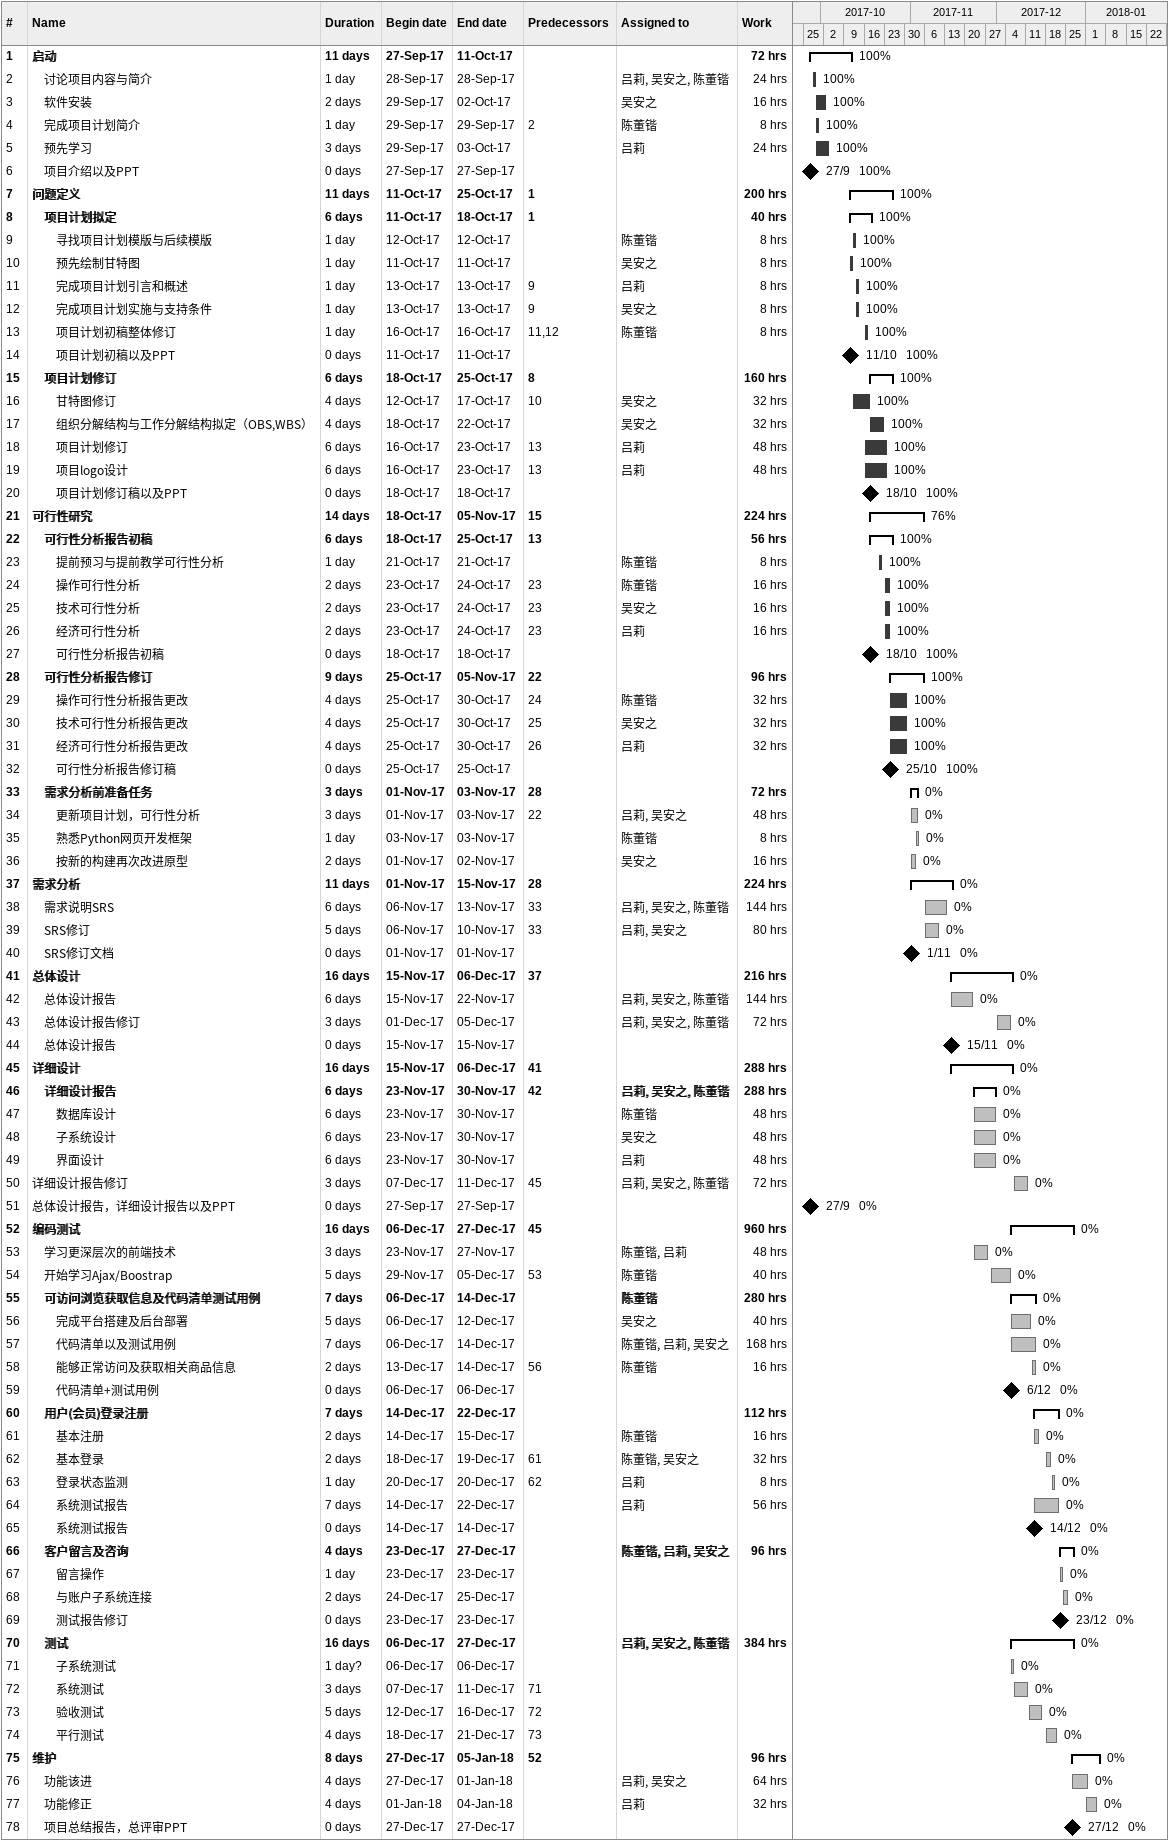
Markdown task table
| ID | Level | Task | Duration | Start | Finish | Predecessors | Resources | % complete | Work (h) |
|---|---|---|---|---|---|---|---|---|---|
| 1 | 1 | **启动** | 11d | 2017-09-27 | 2017-10-11 |  |  | 100 | 72 |
| 2 | 2 | 讨论项目内容与简介 | 1d | 2017-09-28 | 2017-09-28 |  | 吕莉, 吴安之, 陈董锴 | 100 | 24 |
| 3 | 2 | 软件安装 | 2d | 2017-09-29 | 2017-10-02 |  | 吴安之 | 100 | 16 |
| 4 | 2 | 完成项目计划简介 | 1d | 2017-09-29 | 2017-09-29 | 2 | 陈董锴 | 100 | 8 |
| 5 | 2 | 预先学习 | 3d | 2017-09-29 | 2017-10-03 |  | 吕莉 | 100 | 24 |
| 6 | 2 | 项目介绍以及PPT | 0d | 2017-09-27 | 2017-09-27 |  |  | 100 |  |
| 7 | 1 | **问题定义** | 11d | 2017-10-11 | 2017-10-25 | 1 |  | 100 | 200 |
| 8 | 2 | **项目计划拟定** | 6d | 2017-10-11 | 2017-10-18 | 1 |  | 100 | 40 |
| 9 | 3 | 寻找项目计划模版与后续模版 | 1d | 2017-10-12 | 2017-10-12 |  | 陈董锴 | 100 | 8 |
| 10 | 3 | 预先绘制甘特图 | 1d | 2017-10-11 | 2017-10-11 |  | 吴安之 | 100 | 8 |
| 11 | 3 | 完成项目计划引言和概述 | 1d | 2017-10-13 | 2017-10-13 | 9 | 吕莉 | 100 | 8 |
| 12 | 3 | 完成项目计划实施与支持条件 | 1d | 2017-10-13 | 2017-10-13 | 9 | 吴安之 | 100 | 8 |
| 13 | 3 | 项目计划初稿整体修订 | 1d | 2017-10-16 | 2017-10-16 | 11, 12 | 陈董锴 | 100 | 8 |
| 14 | 3 | 项目计划初稿以及PPT | 0d | 2017-10-11 | 2017-10-11 |  |  | 100 |  |
| 15 | 2 | **项目计划修订** | 6d | 2017-10-18 | 2017-10-25 | 8 |  | 100 | 160 |
| 16 | 3 | 甘特图修订 | 4d | 2017-10-12 | 2017-10-17 | 10 | 吴安之 | 100 | 32 |
| 17 | 3 | 组织分解结构与工作分解结构拟定（OBS,WBS） | 4d | 2017-10-18 | 2017-10-22 |  | 吴安之 | 100 | 32 |
| 18 | 3 | 项目计划修订 | 6d | 2017-10-16 | 2017-10-23 | 13 | 吕莉 | 100 | 48 |
| 19 | 3 | 项目logo设计 | 6d | 2017-10-16 | 2017-10-23 | 13 | 吕莉 | 100 | 48 |
| 20 | 3 | 项目计划修订稿以及PPT | 0d | 2017-10-18 | 2017-10-18 |  |  | 100 |  |
| 21 | 1 | **可行性研究** | 14d | 2017-10-18 | 2017-11-05 | 15 |  | 76 | 224 |
| 22 | 2 | **可行性分析报告初稿** | 6d | 2017-10-18 | 2017-10-25 | 13 |  | 100 | 56 |
| 23 | 3 | 提前预习与提前教学可行性分析 | 1d | 2017-10-21 | 2017-10-21 |  | 陈董锴 | 100 | 8 |
| 24 | 3 | 操作可行性分析 | 2d | 2017-10-23 | 2017-10-24 | 23 | 陈董锴 | 100 | 16 |
| 25 | 3 | 技术可行性分析 | 2d | 2017-10-23 | 2017-10-24 | 23 | 吴安之 | 100 | 16 |
| 26 | 3 | 经济可行性分析 | 2d | 2017-10-23 | 2017-10-24 | 23 | 吕莉 | 100 | 16 |
| 27 | 3 | 可行性分析报告初稿 | 0d | 2017-10-18 | 2017-10-18 |  |  | 100 |  |
| 28 | 2 | **可行性分析报告修订** | 9d | 2017-10-25 | 2017-11-05 | 22 |  | 100 | 96 |
| 29 | 3 | 操作可行性分析报告更改 | 4d | 2017-10-25 | 2017-10-30 | 24 | 陈董锴 | 100 | 32 |
| 30 | 3 | 技术可行性分析报告更改 | 4d | 2017-10-25 | 2017-10-30 | 25 | 吴安之 | 100 | 32 |
| 31 | 3 | 经济可行性分析报告更改 | 4d | 2017-10-25 | 2017-10-30 | 26 | 吕莉 | 100 | 32 |
| 32 | 3 | 可行性分析报告修订稿 | 0d | 2017-10-25 | 2017-10-25 |  |  | 100 |  |
| 33 | 2 | **需求分析前准备任务** | 3d | 2017-11-01 | 2017-11-03 | 28 |  | 0 | 72 |
| 34 | 3 | 更新项目计划，可行性分析 | 3d | 2017-11-01 | 2017-11-03 | 22 | 吕莉, 吴安之 | 0 | 48 |
| 35 | 3 | 熟悉Python网页开发框架 | 1d | 2017-11-03 | 2017-11-03 |  | 陈董锴 | 0 | 8 |
| 36 | 3 | 按新的构建再次改进原型 | 2d | 2017-11-01 | 2017-11-02 |  | 吴安之 | 0 | 16 |
| 37 | 1 | **需求分析** | 11d | 2017-11-01 | 2017-11-15 | 28 |  | 0 | 224 |
| 38 | 2 | 需求说明SRS | 6d | 2017-11-06 | 2017-11-13 | 33 | 吕莉, 吴安之, 陈董锴 | 0 | 144 |
| 39 | 2 | SRS修订 | 5d | 2017-11-06 | 2017-11-10 | 33 | 吕莉, 吴安之 | 0 | 80 |
| 40 | 2 | SRS修订文档 | 0d | 2017-11-01 | 2017-11-01 |  |  | 0 |  |
| 41 | 1 | **总体设计** | 16d | 2017-11-15 | 2017-12-06 | 37 |  | 0 | 216 |
| 42 | 2 | 总体设计报告 | 6d | 2017-11-15 | 2017-11-22 |  | 吕莉, 吴安之, 陈董锴 | 0 | 144 |
| 43 | 2 | 总体设计报告修订 | 3d | 2017-12-01 | 2017-12-05 |  | 吕莉, 吴安之, 陈董锴 | 0 | 72 |
| 44 | 2 | 总体设计报告 | 0d | 2017-11-15 | 2017-11-15 |  |  | 0 |  |
| 45 | 1 | **详细设计** | 16d | 2017-11-15 | 2017-12-06 | 41 |  | 0 | 288 |
| 46 | 2 | **详细设计报告** | 6d | 2017-11-23 | 2017-11-30 | 42 | 吕莉, 吴安之, 陈董锴 | 0 | 288 |
| 47 | 3 | 数据库设计 | 6d | 2017-11-23 | 2017-11-30 |  | 陈董锴 | 0 | 48 |
| 48 | 3 | 子系统设计 | 6d | 2017-11-23 | 2017-11-30 |  | 吴安之 | 0 | 48 |
| 49 | 3 | 界面设计 | 6d | 2017-11-23 | 2017-11-30 |  | 吕莉 | 0 | 48 |
| 50 | 1 | 详细设计报告修订 | 3d | 2017-12-07 | 2017-12-11 | 45 | 吕莉, 吴安之, 陈董锴 | 0 | 72 |
| 51 | 1 | 总体设计报告，详细设计报告以及PPT | 0d | 2017-09-27 | 2017-09-27 |  |  | 0 |  |
| 52 | 1 | **编码测试** | 16d | 2017-12-06 | 2017-12-27 | 45 |  | 0 | 960 |
| 53 | 2 | 学习更深层次的前端技术 | 3d | 2017-11-23 | 2017-11-27 |  | 陈董锴, 吕莉 | 0 | 48 |
| 54 | 2 | 开始学习Ajax/Boostrap | 5d | 2017-11-29 | 2017-12-05 | 53 | 陈董锴 | 0 | 40 |
| 55 | 2 | **可访问浏览获取信息及代码清单测试用例** | 7d | 2017-12-06 | 2017-12-14 |  | 陈董锴 | 0 | 280 |
| 56 | 3 | 完成平台搭建及后台部署 | 5d | 2017-12-06 | 2017-12-12 |  | 吴安之 | 0 | 40 |
| 57 | 3 | 代码清单以及测试用例 | 7d | 2017-12-06 | 2017-12-14 |  | 陈董锴, 吕莉, 吴安之 | 0 | 168 |
| 58 | 3 | 能够正常访问及获取相关商品信息 | 2d | 2017-12-13 | 2017-12-14 | 56 | 陈董锴 | 0 | 16 |
| 59 | 3 | 代码清单+测试用例 | 0d | 2017-12-06 | 2017-12-06 |  |  | 0 |  |
| 60 | 2 | **用户(会员)登录注册** | 7d | 2017-12-14 | 2017-12-22 |  |  | 0 | 112 |
| 61 | 3 | 基本注册 | 2d | 2017-12-14 | 2017-12-15 |  | 陈董锴 | 0 | 16 |
| 62 | 3 | 基本登录 | 2d | 2017-12-18 | 2017-12-19 | 61 | 陈董锴, 吴安之 | 0 | 32 |
| 63 | 3 | 登录状态监测 | 1d | 2017-12-20 | 2017-12-20 | 62 | 吕莉 | 0 | 8 |
| 64 | 3 | 系统测试报告 | 7d | 2017-12-14 | 2017-12-22 |  | 吕莉 | 0 | 56 |
| 65 | 3 | 系统测试报告 | 0d | 2017-12-14 | 2017-12-14 |  |  | 0 |  |
| 66 | 2 | **客户留言及咨询** | 4d | 2017-12-23 | 2017-12-27 |  | 陈董锴, 吕莉, 吴安之 | 0 | 96 |
| 67 | 3 | 留言操作 | 1d | 2017-12-23 | 2017-12-23 |  |  | 0 |  |
| 68 | 3 | 与账户子系统连接 | 2d | 2017-12-24 | 2017-12-25 |  |  | 0 |  |
| 69 | 3 | 测试报告修订 | 0d | 2017-12-23 | 2017-12-23 |  |  | 0 |  |
| 70 | 2 | **测试** | 16d | 2017-12-06 | 2017-12-27 |  | 吕莉, 吴安之, 陈董锴 | 0 | 384 |
| 71 | 3 | 子系统测试 | 1d? | 2017-12-06 | 2017-12-06 |  |  | 0 |  |
| 72 | 3 | 系统测试 | 3d | 2017-12-07 | 2017-12-11 | 71 |  | 0 |  |
| 73 | 3 | 验收测试 | 5d | 2017-12-12 | 2017-12-16 | 72 |  | 0 |  |
| 74 | 3 | 平行测试 | 4d | 2017-12-18 | 2017-12-21 | 73 |  | 0 |  |
| 75 | 1 | **维护** | 8d | 2017-12-27 | 2018-01-05 | 52 |  | 0 | 96 |
| 76 | 2 | 功能该进 | 4d | 2017-12-27 | 2018-01-01 |  | 吕莉, 吴安之 | 0 | 64 |
| 77 | 2 | 功能修正 | 4d | 2018-01-01 | 2018-01-04 |  | 吕莉 | 0 | 32 |
| 78 | 2 | 项目总结报告，总评审PPT | 0d | 2017-12-27 | 2017-12-27 |  |  | 0 |  |
